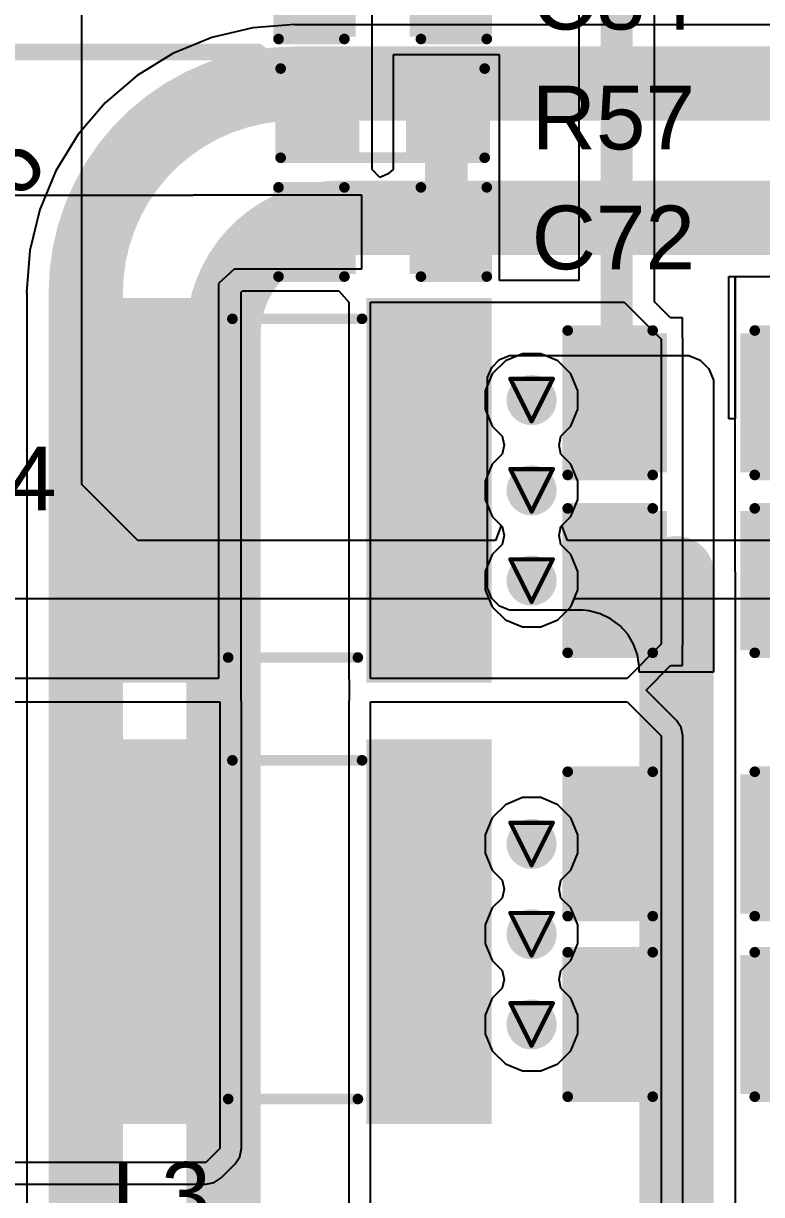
# Model space of a CAD drawing. Header units: inches. Extents: x 0 to 12.2, y 0 to 7.
# Drawn here: x 1.451 to 1.798, y 3.345 to 3.896 of the extents above; entities that cross this region are included whole.
import ezdxf

# ---------------------------------------------------------------- set-up
doc = ezdxf.new("R2010")
doc.units = ezdxf.units.IN
doc.header["$MEASUREMENT"] = 0
for name, color, linetype in [('Bottom Layer', 5, 'Continuous'), ('Drill Drawing', 1, 'Continuous'), ('Layer 1', 16, 'Continuous'), ('Layer 2', 76, 'Continuous'), ('Top Layer', 1, 'Continuous'), ('Top Overlay', 2, 'Continuous'), ('Top Paste', 8, 'Continuous'), ('Top Solder', 216, 'Continuous'), ('Via Holes', 16, 'Continuous')]:
    doc.layers.add(name, color=color, linetype=linetype)
doc.styles.add('Arial', font='', dxfattribs={"height": 0.2})
doc.styles.get('Arial').set_extended_font_data('Arial')

# ---------------------------------------------------------------- blocks, each defined once
blk = doc.blocks.new('R___0603_107')
at = {"layer": 'Top Layer'}
for points in [[(-0.015, 0.0175), (-0.015, -0.0175), (-0.045, -0.0175), (-0.045, 0.0175)], [(0.045, 0.0175), (0.045, -0.0175), (0.015, -0.0175), (0.015, 0.0175)]]:
    blk.add_hatch(color=1, dxfattribs=at).paths.add_polyline_path(points)
at = {"layer": 'Top Paste'}
for points in [[(-0.015, 0.0175), (-0.015, -0.0175), (-0.045, -0.0175), (-0.045, 0.0175)], [(0.045, 0.0175), (0.045, -0.0175), (0.015, -0.0175), (0.015, 0.0175)]]:
    blk.add_hatch(color=8, dxfattribs=at).paths.add_polyline_path(points)
at = {"layer": 'Top Solder'}
for points in [[(-0.011, 0.0215), (-0.011, -0.0215), (-0.049, -0.0215), (-0.049, 0.0215)], [(0.049, 0.0215), (0.049, -0.0215), (0.011, -0.0215), (0.011, 0.0215)]]:
    blk.add_hatch(color=216, dxfattribs=at).paths.add_polyline_path(points)
at = {"layer": 'Top Overlay'}
for points in [[(-0.048, 0.021, 0.005, 0.005, 0), (0.048, 0.021, 0.005, 0.005, 0)], [(-0.048, -0.021, 0.005, 0.005, 0), (-0.048, 0.021, 0.005, 0.005, 0)], [(0.048, -0.021, 0.005, 0.005, 0), (0.048, 0.021, 0.005, 0.005, 0)], [(-0.048, -0.021, 0.005, 0.005, 0), (0.048, -0.021, 0.005, 0.005, 0)]]:
    blk.add_lwpolyline(points, format="xyseb", dxfattribs=at)
for points in [[(-0.04925, 0.021, 0.0025, 0.0025, 1), (-0.04675, 0.021, 0.0025, 0.0025, 1)], [(-0.04925, 0.021, 0.0025, 0.0025, 1), (-0.04675, 0.021, 0.0025, 0.0025, 1)], [(0.04675, 0.021, 0.0025, 0.0025, 1), (0.04925, 0.021, 0.0025, 0.0025, 1)], [(0.04675, 0.021, 0.0025, 0.0025, 1), (0.04925, 0.021, 0.0025, 0.0025, 1)], [(-0.04925, -0.021, 0.0025, 0.0025, 1), (-0.04675, -0.021, 0.0025, 0.0025, 1)], [(-0.04925, -0.021, 0.0025, 0.0025, 1), (-0.04675, -0.021, 0.0025, 0.0025, 1)], [(0.04675, -0.021, 0.0025, 0.0025, 1), (0.04925, -0.021, 0.0025, 0.0025, 1)], [(0.04675, -0.021, 0.0025, 0.0025, 1), (0.04925, -0.021, 0.0025, 0.0025, 1)]]:
    blk.add_lwpolyline(points, format="xyseb", close=True, dxfattribs=at)
blk = doc.blocks.new('SMNR4030_4R7MT_185')
at = {"layer": 'Top Layer'}
for points in [[(-0.09055, 0.08859), (-0.03543, 0.08859), (-0.03543, -0.08858), (-0.09055, -0.08858)], [(0.03543, 0.08858), (0.09055, 0.08858), (0.09055, -0.08859), (0.03543, -0.08859)]]:
    blk.add_hatch(color=1, dxfattribs=at).paths.add_polyline_path(points)
at = {"layer": 'Top Paste'}
for points in [[(-0.09055, 0.08859), (-0.03543, 0.08859), (-0.03543, -0.08858), (-0.09055, -0.08858)], [(0.03543, 0.08858), (0.09055, 0.08858), (0.09055, -0.08859), (0.03543, -0.08859)]]:
    blk.add_hatch(color=8, dxfattribs=at).paths.add_polyline_path(points)
at = {"layer": 'Top Solder'}
for points in [[(-0.09255, 0.09059), (-0.03343, 0.09059), (-0.03343, -0.09058), (-0.09255, -0.09058)], [(0.03343, 0.09058), (0.09255, 0.09058), (0.09255, -0.09059), (0.03343, -0.09059)]]:
    blk.add_hatch(color=216, dxfattribs=at).paths.add_polyline_path(points)
at = {"layer": 'Top Overlay'}
for points in [[(-0.02953, 0.08071, 0.005, 0.005, 0), (0.0315, 0.08071, 0.005, 0.005, 0)], [(-0.0315, -0.07874, 0.005, 0.005, 0), (0.02953, -0.07874, 0.005, 0.005, 0)]]:
    blk.add_lwpolyline(points, format="xyseb", dxfattribs=at)
for points in [[(-0.03078, 0.08071, 0.0025, 0.0025, 1), (-0.02828, 0.08071, 0.0025, 0.0025, 1)], [(0.03025, 0.08071, 0.0025, 0.0025, 1), (0.03275, 0.08071, 0.0025, 0.0025, 1)], [(-0.03275, -0.07874, 0.0025, 0.0025, 1), (-0.03025, -0.07874, 0.0025, 0.0025, 1)], [(0.02828, -0.07874, 0.0025, 0.0025, 1), (0.03078, -0.07874, 0.0025, 0.0025, 1)]]:
    blk.add_lwpolyline(points, format="xyseb", close=True, dxfattribs=at)
blk = doc.blocks.new('SMNR4030_4R7MT_186')
at = {"layer": 'Top Layer'}
for points in [[(-0.09055, 0.08859), (-0.03543, 0.08859), (-0.03543, -0.08858), (-0.09055, -0.08858)], [(0.03543, 0.08858), (0.09055, 0.08858), (0.09055, -0.08859), (0.03543, -0.08859)]]:
    blk.add_hatch(color=1, dxfattribs=at).paths.add_polyline_path(points)
at = {"layer": 'Top Paste'}
for points in [[(-0.09055, 0.08859), (-0.03543, 0.08859), (-0.03543, -0.08858), (-0.09055, -0.08858)], [(0.03543, 0.08858), (0.09055, 0.08858), (0.09055, -0.08859), (0.03543, -0.08859)]]:
    blk.add_hatch(color=8, dxfattribs=at).paths.add_polyline_path(points)
at = {"layer": 'Top Solder'}
for points in [[(-0.09255, 0.09059), (-0.03343, 0.09059), (-0.03343, -0.09058), (-0.09255, -0.09058)], [(0.03343, 0.09058), (0.09255, 0.09058), (0.09255, -0.09059), (0.03343, -0.09059)]]:
    blk.add_hatch(color=216, dxfattribs=at).paths.add_polyline_path(points)
at = {"layer": 'Top Overlay'}
for points in [[(-0.02953, 0.08071, 0.005, 0.005, 0), (0.0315, 0.08071, 0.005, 0.005, 0)], [(-0.0315, -0.07874, 0.005, 0.005, 0), (0.02953, -0.07874, 0.005, 0.005, 0)]]:
    blk.add_lwpolyline(points, format="xyseb", dxfattribs=at)
for points in [[(-0.03078, 0.08071, 0.0025, 0.0025, 1), (-0.02828, 0.08071, 0.0025, 0.0025, 1)], [(0.03025, 0.08071, 0.0025, 0.0025, 1), (0.03275, 0.08071, 0.0025, 0.0025, 1)], [(-0.03275, -0.07874, 0.0025, 0.0025, 1), (-0.03025, -0.07874, 0.0025, 0.0025, 1)], [(0.02828, -0.07874, 0.0025, 0.0025, 1), (0.03078, -0.07874, 0.0025, 0.0025, 1)]]:
    blk.add_lwpolyline(points, format="xyseb", close=True, dxfattribs=at)
blk = doc.blocks.new('C___0603_272')
at = {"layer": 'Top Layer'}
for points in [[(-0.015, 0.0175), (-0.015, -0.0175), (-0.045, -0.0175), (-0.045, 0.0175)], [(0.045, 0.0175), (0.045, -0.0175), (0.015, -0.0175), (0.015, 0.0175)]]:
    blk.add_hatch(color=1, dxfattribs=at).paths.add_polyline_path(points)
at = {"layer": 'Top Paste'}
for points in [[(-0.015, 0.0175), (-0.015, -0.0175), (-0.045, -0.0175), (-0.045, 0.0175)], [(0.045, 0.0175), (0.045, -0.0175), (0.015, -0.0175), (0.015, 0.0175)]]:
    blk.add_hatch(color=8, dxfattribs=at).paths.add_polyline_path(points)
at = {"layer": 'Top Solder'}
for points in [[(-0.01264, 0.01986), (-0.01264, -0.01986), (-0.04736, -0.01986), (-0.04736, 0.01986)], [(0.04736, 0.01986), (0.04736, -0.01986), (0.01264, -0.01986), (0.01264, 0.01986)]]:
    blk.add_hatch(color=216, dxfattribs=at).paths.add_polyline_path(points)
at = {"layer": 'Top Overlay'}
for points in [[(-0.018, 0.021, 0.005, 0.005, 0), (-0.049, 0.021, 0.005, 0.005, 0)], [(-0.049, 0.021, 0.005, 0.005, 0), (-0.049, -0.021, 0.005, 0.005, 0)], [(0.049, 0.021, 0.005, 0.005, 0), (0.018, 0.021, 0.005, 0.005, 0)], [(0.049, 0.021, 0.005, 0.005, 0), (0.049, -0.021, 0.005, 0.005, 0)], [(-0.018, -0.021, 0.005, 0.005, 0), (-0.049, -0.021, 0.005, 0.005, 0)], [(0.049, -0.021, 0.005, 0.005, 0), (0.018, -0.021, 0.005, 0.005, 0)]]:
    blk.add_lwpolyline(points, format="xyseb", dxfattribs=at)
for points in [[(-0.05025, 0.021, 0.0025, 0.0025, 1), (-0.04775, 0.021, 0.0025, 0.0025, 1)], [(-0.05025, 0.021, 0.0025, 0.0025, 1), (-0.04775, 0.021, 0.0025, 0.0025, 1)], [(-0.01925, 0.021, 0.0025, 0.0025, 1), (-0.01675, 0.021, 0.0025, 0.0025, 1)], [(0.01675, 0.021, 0.0025, 0.0025, 1), (0.01925, 0.021, 0.0025, 0.0025, 1)], [(0.04775, 0.021, 0.0025, 0.0025, 1), (0.05025, 0.021, 0.0025, 0.0025, 1)], [(0.04775, 0.021, 0.0025, 0.0025, 1), (0.05025, 0.021, 0.0025, 0.0025, 1)], [(-0.05025, -0.021, 0.0025, 0.0025, 1), (-0.04775, -0.021, 0.0025, 0.0025, 1)], [(-0.05025, -0.021, 0.0025, 0.0025, 1), (-0.04775, -0.021, 0.0025, 0.0025, 1)], [(-0.01925, -0.021, 0.0025, 0.0025, 1), (-0.01675, -0.021, 0.0025, 0.0025, 1)], [(0.01675, -0.021, 0.0025, 0.0025, 1), (0.01925, -0.021, 0.0025, 0.0025, 1)], [(0.04775, -0.021, 0.0025, 0.0025, 1), (0.05025, -0.021, 0.0025, 0.0025, 1)], [(0.04775, -0.021, 0.0025, 0.0025, 1), (0.05025, -0.021, 0.0025, 0.0025, 1)]]:
    blk.add_lwpolyline(points, format="xyseb", close=True, dxfattribs=at)
blk = doc.blocks.new('C___0805_279')
at = {"layer": 'Top Layer'}
for points in [[(-0.06, 0.03), (-0.02, 0.03), (-0.02, -0.03), (-0.06, -0.03)], [(0.02, 0.03), (0.06, 0.03), (0.06, -0.03), (0.02, -0.03)]]:
    blk.add_hatch(color=1, dxfattribs=at).paths.add_polyline_path(points)
at = {"layer": 'Top Paste'}
for points in [[(-0.06, 0.03), (-0.02, 0.03), (-0.02, -0.03), (-0.06, -0.03)], [(0.02, 0.03), (0.06, 0.03), (0.06, -0.03), (0.02, -0.03)]]:
    blk.add_hatch(color=8, dxfattribs=at).paths.add_polyline_path(points)
at = {"layer": 'Top Solder'}
for points in [[(-0.06276, 0.03276), (-0.01724, 0.03276), (-0.01724, -0.03276), (-0.06276, -0.03276)], [(0.01724, 0.03276), (0.06276, 0.03276), (0.06276, -0.03276), (0.01724, -0.03276)]]:
    blk.add_hatch(color=216, dxfattribs=at).paths.add_polyline_path(points)
at = {"layer": 'Top Overlay'}
for points in [[(-0.024, 0.034, 0.005, 0.005, 0), (-0.064, 0.034, 0.005, 0.005, 0)], [(-0.064, 0.034, 0.005, 0.005, 0), (-0.064, -0.034, 0.005, 0.005, 0)], [(0.064, 0.034, 0.005, 0.005, 0), (0.024, 0.034, 0.005, 0.005, 0)], [(0.064, 0.034, 0.005, 0.005, 0), (0.064, -0.034, 0.005, 0.005, 0)], [(-0.024, -0.034, 0.005, 0.005, 0), (-0.064, -0.034, 0.005, 0.005, 0)], [(0.064, -0.034, 0.005, 0.005, 0), (0.024, -0.034, 0.005, 0.005, 0)]]:
    blk.add_lwpolyline(points, format="xyseb", dxfattribs=at)
for points in [[(-0.06525, 0.034, 0.0025, 0.0025, 1), (-0.06275, 0.034, 0.0025, 0.0025, 1)], [(-0.06525, 0.034, 0.0025, 0.0025, 1), (-0.06275, 0.034, 0.0025, 0.0025, 1)], [(-0.02525, 0.034, 0.0025, 0.0025, 1), (-0.02275, 0.034, 0.0025, 0.0025, 1)], [(0.02275, 0.034, 0.0025, 0.0025, 1), (0.02525, 0.034, 0.0025, 0.0025, 1)], [(0.06275, 0.034, 0.0025, 0.0025, 1), (0.06525, 0.034, 0.0025, 0.0025, 1)], [(0.06275, 0.034, 0.0025, 0.0025, 1), (0.06525, 0.034, 0.0025, 0.0025, 1)], [(-0.06525, -0.034, 0.0025, 0.0025, 1), (-0.06275, -0.034, 0.0025, 0.0025, 1)], [(-0.06525, -0.034, 0.0025, 0.0025, 1), (-0.06275, -0.034, 0.0025, 0.0025, 1)], [(-0.02525, -0.034, 0.0025, 0.0025, 1), (-0.02275, -0.034, 0.0025, 0.0025, 1)], [(0.02275, -0.034, 0.0025, 0.0025, 1), (0.02525, -0.034, 0.0025, 0.0025, 1)], [(0.06275, -0.034, 0.0025, 0.0025, 1), (0.06525, -0.034, 0.0025, 0.0025, 1)], [(0.06275, -0.034, 0.0025, 0.0025, 1), (0.06525, -0.034, 0.0025, 0.0025, 1)]]:
    blk.add_lwpolyline(points, format="xyseb", close=True, dxfattribs=at)
blk = doc.blocks.new('C___0805_280')
at = {"layer": 'Top Layer'}
for points in [[(-0.06, 0.03), (-0.02, 0.03), (-0.02, -0.03), (-0.06, -0.03)], [(0.02, 0.03), (0.06, 0.03), (0.06, -0.03), (0.02, -0.03)]]:
    blk.add_hatch(color=1, dxfattribs=at).paths.add_polyline_path(points)
at = {"layer": 'Top Paste'}
for points in [[(-0.06, 0.03), (-0.02, 0.03), (-0.02, -0.03), (-0.06, -0.03)], [(0.02, 0.03), (0.06, 0.03), (0.06, -0.03), (0.02, -0.03)]]:
    blk.add_hatch(color=8, dxfattribs=at).paths.add_polyline_path(points)
at = {"layer": 'Top Solder'}
for points in [[(-0.06276, 0.03276), (-0.01724, 0.03276), (-0.01724, -0.03276), (-0.06276, -0.03276)], [(0.01724, 0.03276), (0.06276, 0.03276), (0.06276, -0.03276), (0.01724, -0.03276)]]:
    blk.add_hatch(color=216, dxfattribs=at).paths.add_polyline_path(points)
at = {"layer": 'Top Overlay'}
for points in [[(-0.024, 0.034, 0.005, 0.005, 0), (-0.064, 0.034, 0.005, 0.005, 0)], [(-0.064, 0.034, 0.005, 0.005, 0), (-0.064, -0.034, 0.005, 0.005, 0)], [(0.064, 0.034, 0.005, 0.005, 0), (0.024, 0.034, 0.005, 0.005, 0)], [(0.064, 0.034, 0.005, 0.005, 0), (0.064, -0.034, 0.005, 0.005, 0)], [(-0.024, -0.034, 0.005, 0.005, 0), (-0.064, -0.034, 0.005, 0.005, 0)], [(0.064, -0.034, 0.005, 0.005, 0), (0.024, -0.034, 0.005, 0.005, 0)]]:
    blk.add_lwpolyline(points, format="xyseb", dxfattribs=at)
for points in [[(-0.06525, 0.034, 0.0025, 0.0025, 1), (-0.06275, 0.034, 0.0025, 0.0025, 1)], [(-0.06525, 0.034, 0.0025, 0.0025, 1), (-0.06275, 0.034, 0.0025, 0.0025, 1)], [(-0.02525, 0.034, 0.0025, 0.0025, 1), (-0.02275, 0.034, 0.0025, 0.0025, 1)], [(0.02275, 0.034, 0.0025, 0.0025, 1), (0.02525, 0.034, 0.0025, 0.0025, 1)], [(0.06275, 0.034, 0.0025, 0.0025, 1), (0.06525, 0.034, 0.0025, 0.0025, 1)], [(0.06275, 0.034, 0.0025, 0.0025, 1), (0.06525, 0.034, 0.0025, 0.0025, 1)], [(-0.06525, -0.034, 0.0025, 0.0025, 1), (-0.06275, -0.034, 0.0025, 0.0025, 1)], [(-0.06525, -0.034, 0.0025, 0.0025, 1), (-0.06275, -0.034, 0.0025, 0.0025, 1)], [(-0.02525, -0.034, 0.0025, 0.0025, 1), (-0.02275, -0.034, 0.0025, 0.0025, 1)], [(0.02275, -0.034, 0.0025, 0.0025, 1), (0.02525, -0.034, 0.0025, 0.0025, 1)], [(0.06275, -0.034, 0.0025, 0.0025, 1), (0.06525, -0.034, 0.0025, 0.0025, 1)], [(0.06275, -0.034, 0.0025, 0.0025, 1), (0.06525, -0.034, 0.0025, 0.0025, 1)]]:
    blk.add_lwpolyline(points, format="xyseb", close=True, dxfattribs=at)
blk = doc.blocks.new('C___0603_284')
at = {"layer": 'Top Layer'}
for points in [[(-0.015, 0.0175), (-0.015, -0.0175), (-0.045, -0.0175), (-0.045, 0.0175)], [(0.045, 0.0175), (0.045, -0.0175), (0.015, -0.0175), (0.015, 0.0175)]]:
    blk.add_hatch(color=1, dxfattribs=at).paths.add_polyline_path(points)
at = {"layer": 'Top Paste'}
for points in [[(-0.015, 0.0175), (-0.015, -0.0175), (-0.045, -0.0175), (-0.045, 0.0175)], [(0.045, 0.0175), (0.045, -0.0175), (0.015, -0.0175), (0.015, 0.0175)]]:
    blk.add_hatch(color=8, dxfattribs=at).paths.add_polyline_path(points)
at = {"layer": 'Top Solder'}
for points in [[(-0.01264, 0.01986), (-0.01264, -0.01986), (-0.04736, -0.01986), (-0.04736, 0.01986)], [(0.04736, 0.01986), (0.04736, -0.01986), (0.01264, -0.01986), (0.01264, 0.01986)]]:
    blk.add_hatch(color=216, dxfattribs=at).paths.add_polyline_path(points)
at = {"layer": 'Top Overlay'}
for points in [[(-0.018, 0.021, 0.005, 0.005, 0), (-0.049, 0.021, 0.005, 0.005, 0)], [(-0.049, 0.021, 0.005, 0.005, 0), (-0.049, -0.021, 0.005, 0.005, 0)], [(0.049, 0.021, 0.005, 0.005, 0), (0.018, 0.021, 0.005, 0.005, 0)], [(0.049, 0.021, 0.005, 0.005, 0), (0.049, -0.021, 0.005, 0.005, 0)], [(-0.018, -0.021, 0.005, 0.005, 0), (-0.049, -0.021, 0.005, 0.005, 0)], [(0.049, -0.021, 0.005, 0.005, 0), (0.018, -0.021, 0.005, 0.005, 0)]]:
    blk.add_lwpolyline(points, format="xyseb", dxfattribs=at)
for points in [[(-0.05025, 0.021, 0.0025, 0.0025, 1), (-0.04775, 0.021, 0.0025, 0.0025, 1)], [(-0.05025, 0.021, 0.0025, 0.0025, 1), (-0.04775, 0.021, 0.0025, 0.0025, 1)], [(-0.01925, 0.021, 0.0025, 0.0025, 1), (-0.01675, 0.021, 0.0025, 0.0025, 1)], [(0.01675, 0.021, 0.0025, 0.0025, 1), (0.01925, 0.021, 0.0025, 0.0025, 1)], [(0.04775, 0.021, 0.0025, 0.0025, 1), (0.05025, 0.021, 0.0025, 0.0025, 1)], [(0.04775, 0.021, 0.0025, 0.0025, 1), (0.05025, 0.021, 0.0025, 0.0025, 1)], [(-0.05025, -0.021, 0.0025, 0.0025, 1), (-0.04775, -0.021, 0.0025, 0.0025, 1)], [(-0.05025, -0.021, 0.0025, 0.0025, 1), (-0.04775, -0.021, 0.0025, 0.0025, 1)], [(-0.01925, -0.021, 0.0025, 0.0025, 1), (-0.01675, -0.021, 0.0025, 0.0025, 1)], [(0.01675, -0.021, 0.0025, 0.0025, 1), (0.01925, -0.021, 0.0025, 0.0025, 1)], [(0.04775, -0.021, 0.0025, 0.0025, 1), (0.05025, -0.021, 0.0025, 0.0025, 1)], [(0.04775, -0.021, 0.0025, 0.0025, 1), (0.05025, -0.021, 0.0025, 0.0025, 1)]]:
    blk.add_lwpolyline(points, format="xyseb", close=True, dxfattribs=at)
blk = doc.blocks.new('C___0805_288')
at = {"layer": 'Top Layer'}
for points in [[(-0.06, 0.03), (-0.02, 0.03), (-0.02, -0.03), (-0.06, -0.03)], [(0.02, 0.03), (0.06, 0.03), (0.06, -0.03), (0.02, -0.03)]]:
    blk.add_hatch(color=1, dxfattribs=at).paths.add_polyline_path(points)
at = {"layer": 'Top Paste'}
for points in [[(-0.06, 0.03), (-0.02, 0.03), (-0.02, -0.03), (-0.06, -0.03)], [(0.02, 0.03), (0.06, 0.03), (0.06, -0.03), (0.02, -0.03)]]:
    blk.add_hatch(color=8, dxfattribs=at).paths.add_polyline_path(points)
at = {"layer": 'Top Solder'}
for points in [[(-0.06276, 0.03276), (-0.01724, 0.03276), (-0.01724, -0.03276), (-0.06276, -0.03276)], [(0.01724, 0.03276), (0.06276, 0.03276), (0.06276, -0.03276), (0.01724, -0.03276)]]:
    blk.add_hatch(color=216, dxfattribs=at).paths.add_polyline_path(points)
at = {"layer": 'Top Overlay'}
for points in [[(-0.064, 0.034, 0.005, 0.005, 0), (-0.064, -0.034, 0.005, 0.005, 0)], [(-0.024, 0.034, 0.005, 0.005, 0), (-0.064, 0.034, 0.005, 0.005, 0)], [(0.064, 0.034, 0.005, 0.005, 0), (0.024, 0.034, 0.005, 0.005, 0)], [(0.064, 0.034, 0.005, 0.005, 0), (0.064, -0.034, 0.005, 0.005, 0)], [(-0.024, -0.034, 0.005, 0.005, 0), (-0.064, -0.034, 0.005, 0.005, 0)], [(0.064, -0.034, 0.005, 0.005, 0), (0.024, -0.034, 0.005, 0.005, 0)]]:
    blk.add_lwpolyline(points, format="xyseb", dxfattribs=at)
for points in [[(-0.06525, 0.034, 0.0025, 0.0025, 1), (-0.06275, 0.034, 0.0025, 0.0025, 1)], [(-0.06525, 0.034, 0.0025, 0.0025, 1), (-0.06275, 0.034, 0.0025, 0.0025, 1)], [(-0.02525, 0.034, 0.0025, 0.0025, 1), (-0.02275, 0.034, 0.0025, 0.0025, 1)], [(0.02275, 0.034, 0.0025, 0.0025, 1), (0.02525, 0.034, 0.0025, 0.0025, 1)], [(0.06275, 0.034, 0.0025, 0.0025, 1), (0.06525, 0.034, 0.0025, 0.0025, 1)], [(0.06275, 0.034, 0.0025, 0.0025, 1), (0.06525, 0.034, 0.0025, 0.0025, 1)], [(-0.06525, -0.034, 0.0025, 0.0025, 1), (-0.06275, -0.034, 0.0025, 0.0025, 1)], [(-0.06525, -0.034, 0.0025, 0.0025, 1), (-0.06275, -0.034, 0.0025, 0.0025, 1)], [(-0.02525, -0.034, 0.0025, 0.0025, 1), (-0.02275, -0.034, 0.0025, 0.0025, 1)], [(0.02275, -0.034, 0.0025, 0.0025, 1), (0.02525, -0.034, 0.0025, 0.0025, 1)], [(0.06275, -0.034, 0.0025, 0.0025, 1), (0.06525, -0.034, 0.0025, 0.0025, 1)], [(0.06275, -0.034, 0.0025, 0.0025, 1), (0.06525, -0.034, 0.0025, 0.0025, 1)]]:
    blk.add_lwpolyline(points, format="xyseb", close=True, dxfattribs=at)
blk = doc.blocks.new('C___0805_289')
at = {"layer": 'Top Layer'}
for points in [[(-0.06, 0.03), (-0.02, 0.03), (-0.02, -0.03), (-0.06, -0.03)], [(0.02, 0.03), (0.06, 0.03), (0.06, -0.03), (0.02, -0.03)]]:
    blk.add_hatch(color=1, dxfattribs=at).paths.add_polyline_path(points)
at = {"layer": 'Top Paste'}
for points in [[(-0.06, 0.03), (-0.02, 0.03), (-0.02, -0.03), (-0.06, -0.03)], [(0.02, 0.03), (0.06, 0.03), (0.06, -0.03), (0.02, -0.03)]]:
    blk.add_hatch(color=8, dxfattribs=at).paths.add_polyline_path(points)
at = {"layer": 'Top Solder'}
for points in [[(-0.06276, 0.03276), (-0.01724, 0.03276), (-0.01724, -0.03276), (-0.06276, -0.03276)], [(0.01724, 0.03276), (0.06276, 0.03276), (0.06276, -0.03276), (0.01724, -0.03276)]]:
    blk.add_hatch(color=216, dxfattribs=at).paths.add_polyline_path(points)
at = {"layer": 'Top Overlay'}
for points in [[(-0.024, 0.034, 0.005, 0.005, 0), (-0.064, 0.034, 0.005, 0.005, 0)], [(-0.064, 0.034, 0.005, 0.005, 0), (-0.064, -0.034, 0.005, 0.005, 0)], [(0.064, 0.034, 0.005, 0.005, 0), (0.024, 0.034, 0.005, 0.005, 0)], [(0.064, 0.034, 0.005, 0.005, 0), (0.064, -0.034, 0.005, 0.005, 0)], [(-0.024, -0.034, 0.005, 0.005, 0), (-0.064, -0.034, 0.005, 0.005, 0)], [(0.064, -0.034, 0.005, 0.005, 0), (0.024, -0.034, 0.005, 0.005, 0)]]:
    blk.add_lwpolyline(points, format="xyseb", dxfattribs=at)
for points in [[(-0.06525, 0.034, 0.0025, 0.0025, 1), (-0.06275, 0.034, 0.0025, 0.0025, 1)], [(-0.06525, 0.034, 0.0025, 0.0025, 1), (-0.06275, 0.034, 0.0025, 0.0025, 1)], [(-0.02525, 0.034, 0.0025, 0.0025, 1), (-0.02275, 0.034, 0.0025, 0.0025, 1)], [(0.02275, 0.034, 0.0025, 0.0025, 1), (0.02525, 0.034, 0.0025, 0.0025, 1)], [(0.06275, 0.034, 0.0025, 0.0025, 1), (0.06525, 0.034, 0.0025, 0.0025, 1)], [(0.06275, 0.034, 0.0025, 0.0025, 1), (0.06525, 0.034, 0.0025, 0.0025, 1)], [(-0.06525, -0.034, 0.0025, 0.0025, 1), (-0.06275, -0.034, 0.0025, 0.0025, 1)], [(-0.06525, -0.034, 0.0025, 0.0025, 1), (-0.06275, -0.034, 0.0025, 0.0025, 1)], [(-0.02525, -0.034, 0.0025, 0.0025, 1), (-0.02275, -0.034, 0.0025, 0.0025, 1)], [(0.02275, -0.034, 0.0025, 0.0025, 1), (0.02525, -0.034, 0.0025, 0.0025, 1)], [(0.06275, -0.034, 0.0025, 0.0025, 1), (0.06525, -0.034, 0.0025, 0.0025, 1)], [(0.06275, -0.034, 0.0025, 0.0025, 1), (0.06525, -0.034, 0.0025, 0.0025, 1)]]:
    blk.add_lwpolyline(points, format="xyseb", close=True, dxfattribs=at)

msp = doc.modelspace()

# ---------------------------------------------------------------- hatches: boundary and pattern name
at = {"layer": 'Bottom Layer'}
h = msp.add_hatch(color=5, dxfattribs=at)
edge = h.paths.add_edge_path()
edge.add_arc((1.69, 3.719), 0.01181, 0, 360)
h = msp.add_hatch(color=5, dxfattribs=at)
edge = h.paths.add_edge_path()
edge.add_arc((1.69, 3.6765), 0.01181, 0, 360)
h = msp.add_hatch(color=5, dxfattribs=at)
edge = h.paths.add_edge_path()
edge.add_arc((1.69, 3.634), 0.01181, 0, 360)
h = msp.add_hatch(color=5, dxfattribs=at)
edge = h.paths.add_edge_path()
edge.add_arc((1.69, 3.51), 0.01181, 0, 360)
h = msp.add_hatch(color=5, dxfattribs=at)
edge = h.paths.add_edge_path()
edge.add_arc((1.69, 3.4675), 0.01181, 0, 360)
h = msp.add_hatch(color=5, dxfattribs=at)
edge = h.paths.add_edge_path()
edge.add_arc((1.69, 3.425), 0.01181, 0, 360)
at = {"layer": 'Layer 1'}
h = msp.add_hatch(color=16, dxfattribs=at)
edge = h.paths.add_edge_path()
edge.add_arc((1.69, 3.719), 0.01181, 0, 360)
h = msp.add_hatch(color=16, dxfattribs=at)
edge = h.paths.add_edge_path()
edge.add_arc((1.69, 3.6765), 0.01181, 0, 360)
h = msp.add_hatch(color=16, dxfattribs=at)
edge = h.paths.add_edge_path()
edge.add_arc((1.69, 3.634), 0.01181, 0, 360)
h = msp.add_hatch(color=16, dxfattribs=at)
edge = h.paths.add_edge_path()
edge.add_arc((1.69, 3.51), 0.01181, 0, 360)
h = msp.add_hatch(color=16, dxfattribs=at)
edge = h.paths.add_edge_path()
edge.add_arc((1.69, 3.4675), 0.01181, 0, 360)
h = msp.add_hatch(color=16, dxfattribs=at)
edge = h.paths.add_edge_path()
edge.add_arc((1.69, 3.425), 0.01181, 0, 360)
at = {"layer": 'Layer 2'}
h = msp.add_hatch(color=76, dxfattribs=at)
edge = h.paths.add_edge_path()
edge.add_arc((1.69, 3.719), 0.01181, 0, 360)
h = msp.add_hatch(color=76, dxfattribs=at)
edge = h.paths.add_edge_path()
edge.add_arc((1.69, 3.6765), 0.01181, 0, 360)
h = msp.add_hatch(color=76, dxfattribs=at)
edge = h.paths.add_edge_path()
edge.add_arc((1.69, 3.634), 0.01181, 0, 360)
h = msp.add_hatch(color=76, dxfattribs=at)
edge = h.paths.add_edge_path()
edge.add_arc((1.69, 3.51), 0.01181, 0, 360)
h = msp.add_hatch(color=76, dxfattribs=at)
edge = h.paths.add_edge_path()
edge.add_arc((1.69, 3.4675), 0.01181, 0, 360)
h = msp.add_hatch(color=76, dxfattribs=at)
edge = h.paths.add_edge_path()
edge.add_arc((1.69, 3.425), 0.01181, 0, 360)
at = {"layer": 'Top Layer'}
h = msp.add_hatch(color=1, dxfattribs=at)
edge = h.paths.add_edge_path()
edge.add_arc((1.69, 3.719), 0.01181, 0, 360)
h = msp.add_hatch(color=1, dxfattribs=at)
edge = h.paths.add_edge_path()
edge.add_arc((1.69, 3.6765), 0.01181, 0, 360)
h = msp.add_hatch(color=1, dxfattribs=at)
edge = h.paths.add_edge_path()
edge.add_arc((1.69, 3.634), 0.01181, 0, 360)
h = msp.add_hatch(color=1, dxfattribs=at)
edge = h.paths.add_edge_path()
edge.add_arc((1.69, 3.51), 0.01181, 0, 360)
h = msp.add_hatch(color=1, dxfattribs=at)
edge = h.paths.add_edge_path()
edge.add_arc((1.69, 3.4675), 0.01181, 0, 360)
h = msp.add_hatch(color=1, dxfattribs=at)
edge = h.paths.add_edge_path()
edge.add_arc((1.69, 3.425), 0.01181, 0, 360)
at = {"layer": 'Via Holes'}
h = msp.add_hatch(color=7, dxfattribs=at)
edge = h.paths.add_edge_path()
edge.add_arc((1.69, 3.719), 0.00591, 0, 360)
h = msp.add_hatch(color=7, dxfattribs=at)
edge = h.paths.add_edge_path()
edge.add_arc((1.69, 3.6765), 0.00591, 0, 360)
h = msp.add_hatch(color=7, dxfattribs=at)
edge = h.paths.add_edge_path()
edge.add_arc((1.69, 3.634), 0.00591, 0, 360)
h = msp.add_hatch(color=7, dxfattribs=at)
edge = h.paths.add_edge_path()
edge.add_arc((1.69, 3.51), 0.00591, 0, 360)
h = msp.add_hatch(color=7, dxfattribs=at)
edge = h.paths.add_edge_path()
edge.add_arc((1.69, 3.4675), 0.00591, 0, 360)
h = msp.add_hatch(color=7, dxfattribs=at)
edge = h.paths.add_edge_path()
edge.add_arc((1.69, 3.425), 0.00591, 0, 360)

# ---------------------------------------------------------------- linework, layer by layer
at = {"layer": 'Bottom Layer'}
for p, q in [((1.5588, 3.89434), (1.53954, 3.88971)), ((1.57854, 3.89589), (1.5588, 3.89434)), ((1.57854, 3.89574), (1.57854, 3.89589)), ((2.189, 3.89574), (1.57854, 3.89574)), ((1.53954, 3.88971), (1.52125, 3.88214)), ((1.52125, 3.88214), (1.50437, 3.87179)), ((1.50437, 3.87179), (1.48931, 3.85893)), ((1.48931, 3.85893), (1.47645, 3.84387)), ((1.47645, 3.84387), (1.46611, 3.82699)), ((1.46611, 3.82699), (1.45853, 3.8087)), ((1.45853, 3.8087), (1.45391, 3.78944)), ((1.45391, 3.78944), (1.45235, 3.76971)), ((1.78288, 3.71019), (1.78288, 3.77712)), ((1.78288, 3.77712), (1.78582, 3.77712)), ((1.78582, 3.77712), (1.78582, 3.71019)), ((1.78582, 3.71019), (1.78582, 3.77712)), ((1.78582, 3.77712), (2.19458, 3.77712)), ((1.45235, 3.76971), (1.4525, 3.76971)), ((1.4525, 3.76971), (1.4525, 3.15156)), ((1.6749, 3.73803), (1.67966, 3.74)), ((1.67966, 3.74), (1.68224, 3.74)), ((1.68224, 3.74), (1.68224, 3.74)), ((1.68224, 3.74), (1.76117, 3.74)), ((1.76117, 3.74), (1.76404, 3.74)), ((1.76404, 3.74), (1.76936, 3.7378)), ((1.66929, 3.72963), (1.67126, 3.73439)), ((1.67126, 3.73439), (1.6749, 3.73803)), ((1.76936, 3.7378), (1.77343, 3.73373)), ((1.77343, 3.73373), (1.77563, 3.72841)), ((1.66929, 3.72705), (1.66929, 3.72963)), ((1.77563, 3.72841), (1.77563, 3.72554)), ((1.66929, 3.63295), (1.66929, 3.72705)), ((1.77563, 3.72554), (1.77563, 3.72554)), ((1.77563, 3.72554), (1.77563, 3.59086)), ((1.78582, 3.71019), (1.78288, 3.71019)), ((1.78582, 3.63869), (1.78582, 3.71019)), ((1.78598, 3.63749), (1.78582, 3.63869)), ((1.78598, 3.07949), (1.78598, 3.63749)), ((1.66929, 3.63295), (1.66929, 3.63295)), ((1.66929, 3.63037), (1.66929, 3.63295)), ((1.67126, 3.62561), (1.66929, 3.63037)), ((1.6749, 3.62197), (1.67126, 3.62561)), ((1.67966, 3.62), (1.6749, 3.62197)), ((1.68224, 3.62), (1.67966, 3.62)), ((1.71428, 3.62), (1.68224, 3.62)), ((1.717, 3.61973), (1.71428, 3.62)), ((1.71428, 3.62), (1.71428, 3.62)), ((1.72228, 3.6184), (1.717, 3.61973)), ((1.7272, 3.61607), (1.72228, 3.6184)), ((1.73158, 3.61282), (1.7272, 3.61607)), ((1.73523, 3.60878), (1.73158, 3.61282)), ((1.73803, 3.60411), (1.73523, 3.60878)), ((1.73986, 3.59898), (1.73803, 3.60411)), ((1.74066, 3.59359), (1.73986, 3.59898)), ((1.74066, 3.59086), (1.74066, 3.59359)), ((1.77563, 3.59086), (1.74066, 3.59086))]:
    msp.add_line(p, q, dxfattribs=at)
for points in [[(1.48024, 3.76971, 0.035, 0.035, -0.414214), (1.57854, 3.868, 0.035, 0.035, 0)], [(1.57854, 3.868, 0.035, 0.035, 0), (2.189, 3.868, 0.035, 0.035, 0)], [(1.545, 3.74996, 0.035, 0.035, -0.414214), (1.5999, 3.80486, 0.035, 0.035, 0)], [(1.5999, 3.80486, 0.035, 0.035, 0), (2.19458, 3.80486, 0.035, 0.035, 0)], [(1.48024, 3.15156, 0.035, 0.035, 0), (1.48024, 3.76971, 0.035, 0.035, 0)], [(1.545, 3.16159, 0.035, 0.035, 0), (1.545, 3.74996, 0.035, 0.035, 0)], [(1.75824, 3.07949, 0.035, 0.035, 0), (1.75824, 3.63749, 0.035, 0.035, 0)]]:
    msp.add_lwpolyline(points, format="xyseb", dxfattribs=at)
for points in [[(1.56979, 3.868, 0.0175, 0.0175, 1), (1.58729, 3.868, 0.0175, 0.0175, 1)], [(1.56979, 3.868, 0.0175, 0.0175, 1), (1.58729, 3.868, 0.0175, 0.0175, 1)], [(1.59115, 3.80486, 0.0175, 0.0175, 1), (1.60865, 3.80486, 0.0175, 0.0175, 1)], [(1.59115, 3.80486, 0.0175, 0.0175, 1), (1.60865, 3.80486, 0.0175, 0.0175, 1)], [(1.47149, 3.76971, 0.0175, 0.0175, 1), (1.48899, 3.76971, 0.0175, 0.0175, 1)], [(1.47149, 3.76971, 0.0175, 0.0175, 1), (1.48899, 3.76971, 0.0175, 0.0175, 1)], [(1.53625, 3.74996, 0.0175, 0.0175, 1), (1.55375, 3.74996, 0.0175, 0.0175, 1)], [(1.53625, 3.74996, 0.0175, 0.0175, 1), (1.55375, 3.74996, 0.0175, 0.0175, 1)], [(1.74949, 3.63749, 0.0175, 0.0175, 1), (1.76699, 3.63749, 0.0175, 0.0175, 1)]]:
    msp.add_lwpolyline(points, format="xyseb", close=True, dxfattribs=at)
at = {"layer": 'Drill Drawing'}
for points in [[(1.68, 3.729, 0.002, 0.002, 0), (1.7, 3.729, 0.002, 0.002, 0)], [(1.68, 3.729, 0.002, 0.002, 0), (1.69, 3.709, 0.002, 0.002, 0)], [(1.69, 3.709, 0.002, 0.002, 0), (1.7, 3.729, 0.002, 0.002, 0)], [(1.68, 3.6865, 0.002, 0.002, 0), (1.7, 3.6865, 0.002, 0.002, 0)], [(1.68, 3.6865, 0.002, 0.002, 0), (1.69, 3.6665, 0.002, 0.002, 0)], [(1.69, 3.6665, 0.002, 0.002, 0), (1.7, 3.6865, 0.002, 0.002, 0)], [(1.68, 3.644, 0.002, 0.002, 0), (1.7, 3.644, 0.002, 0.002, 0)], [(1.68, 3.644, 0.002, 0.002, 0), (1.69, 3.624, 0.002, 0.002, 0)], [(1.69, 3.624, 0.002, 0.002, 0), (1.7, 3.644, 0.002, 0.002, 0)], [(1.68, 3.52, 0.002, 0.002, 0), (1.7, 3.52, 0.002, 0.002, 0)], [(1.68, 3.52, 0.002, 0.002, 0), (1.69, 3.5, 0.002, 0.002, 0)], [(1.69, 3.5, 0.002, 0.002, 0), (1.7, 3.52, 0.002, 0.002, 0)], [(1.68, 3.4775, 0.002, 0.002, 0), (1.7, 3.4775, 0.002, 0.002, 0)], [(1.68, 3.4775, 0.002, 0.002, 0), (1.69, 3.4575, 0.002, 0.002, 0)], [(1.69, 3.4575, 0.002, 0.002, 0), (1.7, 3.4775, 0.002, 0.002, 0)], [(1.68, 3.435, 0.002, 0.002, 0), (1.7, 3.435, 0.002, 0.002, 0)], [(1.68, 3.435, 0.002, 0.002, 0), (1.69, 3.415, 0.002, 0.002, 0)], [(1.69, 3.415, 0.002, 0.002, 0), (1.7, 3.435, 0.002, 0.002, 0)]]:
    msp.add_lwpolyline(points, format="xyseb", dxfattribs=at)
for points in [[(1.6795, 3.729, 0.001, 0.001, 1), (1.6805, 3.729, 0.001, 0.001, 1)], [(1.6795, 3.729, 0.001, 0.001, 1), (1.6805, 3.729, 0.001, 0.001, 1)], [(1.6995, 3.729, 0.001, 0.001, 1), (1.7005, 3.729, 0.001, 0.001, 1)], [(1.6995, 3.729, 0.001, 0.001, 1), (1.7005, 3.729, 0.001, 0.001, 1)], [(1.6895, 3.709, 0.001, 0.001, 1), (1.6905, 3.709, 0.001, 0.001, 1)], [(1.6895, 3.709, 0.001, 0.001, 1), (1.6905, 3.709, 0.001, 0.001, 1)], [(1.6795, 3.6865, 0.001, 0.001, 1), (1.6805, 3.6865, 0.001, 0.001, 1)], [(1.6795, 3.6865, 0.001, 0.001, 1), (1.6805, 3.6865, 0.001, 0.001, 1)], [(1.6995, 3.6865, 0.001, 0.001, 1), (1.7005, 3.6865, 0.001, 0.001, 1)], [(1.6995, 3.6865, 0.001, 0.001, 1), (1.7005, 3.6865, 0.001, 0.001, 1)], [(1.6895, 3.6665, 0.001, 0.001, 1), (1.6905, 3.6665, 0.001, 0.001, 1)], [(1.6895, 3.6665, 0.001, 0.001, 1), (1.6905, 3.6665, 0.001, 0.001, 1)], [(1.6795, 3.644, 0.001, 0.001, 1), (1.6805, 3.644, 0.001, 0.001, 1)], [(1.6795, 3.644, 0.001, 0.001, 1), (1.6805, 3.644, 0.001, 0.001, 1)], [(1.6995, 3.644, 0.001, 0.001, 1), (1.7005, 3.644, 0.001, 0.001, 1)], [(1.6995, 3.644, 0.001, 0.001, 1), (1.7005, 3.644, 0.001, 0.001, 1)], [(1.6895, 3.624, 0.001, 0.001, 1), (1.6905, 3.624, 0.001, 0.001, 1)], [(1.6895, 3.624, 0.001, 0.001, 1), (1.6905, 3.624, 0.001, 0.001, 1)], [(1.6795, 3.52, 0.001, 0.001, 1), (1.6805, 3.52, 0.001, 0.001, 1)], [(1.6795, 3.52, 0.001, 0.001, 1), (1.6805, 3.52, 0.001, 0.001, 1)], [(1.6995, 3.52, 0.001, 0.001, 1), (1.7005, 3.52, 0.001, 0.001, 1)], [(1.6995, 3.52, 0.001, 0.001, 1), (1.7005, 3.52, 0.001, 0.001, 1)], [(1.6895, 3.5, 0.001, 0.001, 1), (1.6905, 3.5, 0.001, 0.001, 1)], [(1.6895, 3.5, 0.001, 0.001, 1), (1.6905, 3.5, 0.001, 0.001, 1)], [(1.6795, 3.4775, 0.001, 0.001, 1), (1.6805, 3.4775, 0.001, 0.001, 1)], [(1.6795, 3.4775, 0.001, 0.001, 1), (1.6805, 3.4775, 0.001, 0.001, 1)], [(1.6995, 3.4775, 0.001, 0.001, 1), (1.7005, 3.4775, 0.001, 0.001, 1)], [(1.6995, 3.4775, 0.001, 0.001, 1), (1.7005, 3.4775, 0.001, 0.001, 1)], [(1.6895, 3.4575, 0.001, 0.001, 1), (1.6905, 3.4575, 0.001, 0.001, 1)], [(1.6895, 3.4575, 0.001, 0.001, 1), (1.6905, 3.4575, 0.001, 0.001, 1)], [(1.6795, 3.435, 0.001, 0.001, 1), (1.6805, 3.435, 0.001, 0.001, 1)], [(1.6795, 3.435, 0.001, 0.001, 1), (1.6805, 3.435, 0.001, 0.001, 1)], [(1.6995, 3.435, 0.001, 0.001, 1), (1.7005, 3.435, 0.001, 0.001, 1)], [(1.6995, 3.435, 0.001, 0.001, 1), (1.7005, 3.435, 0.001, 0.001, 1)], [(1.6895, 3.415, 0.001, 0.001, 1), (1.6905, 3.415, 0.001, 0.001, 1)], [(1.6895, 3.415, 0.001, 0.001, 1), (1.6905, 3.415, 0.001, 0.001, 1)]]:
    msp.add_lwpolyline(points, format="xyseb", close=True, dxfattribs=at)
at = {"layer": 'Layer 1'}
for p, q in [((1.68566, 3.74081), (1.67765, 3.73749)), ((1.69434, 3.74081), (1.68566, 3.74081)), ((1.70235, 3.73749), (1.69434, 3.74081)), ((1.67765, 3.73749), (1.67151, 3.73135)), ((1.70849, 3.73135), (1.70235, 3.73749)), ((1.67151, 3.73135), (1.66819, 3.72334)), ((1.71181, 3.72334), (1.70849, 3.73135)), ((1.66819, 3.72334), (1.66819, 3.71466)), ((1.71181, 3.71466), (1.71181, 3.72334)), ((1.66819, 3.71466), (1.67151, 3.70665)), ((1.70849, 3.70665), (1.71181, 3.71466)), ((1.67151, 3.70665), (1.67619, 3.70196)), ((1.70381, 3.70196), (1.70849, 3.70665)), ((1.67619, 3.70196), (1.67707, 3.69775)), ((1.70293, 3.69775), (1.70381, 3.70196)), ((1.67707, 3.69775), (1.67619, 3.69354)), ((1.70381, 3.69354), (1.70293, 3.69775)), ((1.67619, 3.69354), (1.67151, 3.68885)), ((1.70849, 3.68885), (1.70381, 3.69354)), ((1.67151, 3.68885), (1.66819, 3.68084)), ((1.71181, 3.68084), (1.70849, 3.68885)), ((1.66819, 3.68084), (1.66819, 3.67216)), ((1.71181, 3.67216), (1.71181, 3.68084)), ((1.66819, 3.67216), (1.67151, 3.66415)), ((1.70849, 3.66415), (1.71181, 3.67216)), ((1.67151, 3.66415), (1.67619, 3.65946)), ((1.70381, 3.65946), (1.70849, 3.66415)), ((1.67619, 3.65946), (1.67707, 3.65525)), ((1.70293, 3.65525), (1.70381, 3.65946)), ((1.67619, 3.65104), (1.67151, 3.64635)), ((1.67707, 3.65525), (1.67619, 3.65104)), ((1.70381, 3.65104), (1.70293, 3.65525)), ((1.70849, 3.64635), (1.70381, 3.65104)), ((1.67151, 3.64635), (1.66819, 3.63834)), ((1.71181, 3.63834), (1.70849, 3.64635)), ((1.66819, 3.63834), (1.66819, 3.62966)), ((1.71181, 3.62966), (1.71181, 3.63834)), ((1.66819, 3.62966), (1.67151, 3.62165)), ((1.70849, 3.62165), (1.71181, 3.62966)), ((1.67151, 3.62165), (1.67765, 3.61551)), ((1.70235, 3.61551), (1.70849, 3.62165)), ((1.67765, 3.61551), (1.68566, 3.61219)), ((1.68566, 3.61219), (1.69434, 3.61219)), ((1.69434, 3.61219), (1.70235, 3.61551)), ((1.68566, 3.53181), (1.67765, 3.52849)), ((1.69434, 3.53181), (1.68566, 3.53181)), ((1.70235, 3.52849), (1.69434, 3.53181)), ((1.67765, 3.52849), (1.67151, 3.52235)), ((1.70849, 3.52235), (1.70235, 3.52849)), ((1.67151, 3.52235), (1.66819, 3.51434)), ((1.71181, 3.51434), (1.70849, 3.52235)), ((1.66819, 3.51434), (1.66819, 3.50566)), ((1.71181, 3.50566), (1.71181, 3.51434)), ((1.66819, 3.50566), (1.67151, 3.49765)), ((1.70849, 3.49765), (1.71181, 3.50566)), ((1.67151, 3.49765), (1.67619, 3.49296)), ((1.70381, 3.49296), (1.70849, 3.49765)), ((1.67619, 3.49296), (1.67707, 3.48875)), ((1.70293, 3.48875), (1.70381, 3.49296)), ((1.67707, 3.48875), (1.67619, 3.48454)), ((1.70381, 3.48454), (1.70293, 3.48875)), ((1.67151, 3.47985), (1.66819, 3.47184)), ((1.67619, 3.48454), (1.67151, 3.47985)), ((1.70849, 3.47985), (1.70381, 3.48454)), ((1.71181, 3.47184), (1.70849, 3.47985)), ((1.66819, 3.47184), (1.66819, 3.46316)), ((1.71181, 3.46316), (1.71181, 3.47184)), ((1.66819, 3.46316), (1.67151, 3.45515)), ((1.70849, 3.45515), (1.71181, 3.46316)), ((1.67151, 3.45515), (1.67619, 3.45046)), ((1.70381, 3.45046), (1.70849, 3.45515)), ((1.67619, 3.45046), (1.67707, 3.44625)), ((1.70293, 3.44625), (1.70381, 3.45046)), ((1.67619, 3.44204), (1.67151, 3.43735)), ((1.67707, 3.44625), (1.67619, 3.44204)), ((1.70381, 3.44204), (1.70293, 3.44625)), ((1.70849, 3.43735), (1.70381, 3.44204)), ((1.67151, 3.43735), (1.66819, 3.42934)), ((1.71181, 3.42934), (1.70849, 3.43735)), ((1.66819, 3.42934), (1.66819, 3.42066)), ((1.71181, 3.42066), (1.71181, 3.42934)), ((1.66819, 3.42066), (1.67151, 3.41265)), ((1.70849, 3.41265), (1.71181, 3.42066)), ((1.67151, 3.41265), (1.67765, 3.40651)), ((1.70235, 3.40651), (1.70849, 3.41265)), ((1.67765, 3.40651), (1.68566, 3.40319)), ((1.68566, 3.40319), (1.69434, 3.40319)), ((1.69434, 3.40319), (1.70235, 3.40651))]:
    msp.add_line(p, q, dxfattribs=at)
at = {"layer": 'Layer 2'}
for p, q in [((1.47843, 3.6792), (1.47843, 4.30457)), ((1.68566, 3.74081), (1.67765, 3.73749)), ((1.69434, 3.74081), (1.68566, 3.74081)), ((1.70235, 3.73749), (1.69434, 3.74081)), ((1.67765, 3.73749), (1.67151, 3.73135)), ((1.70849, 3.73135), (1.70235, 3.73749)), ((1.67151, 3.73135), (1.66819, 3.72334)), ((1.71181, 3.72334), (1.70849, 3.73135)), ((1.66819, 3.72334), (1.66819, 3.71466)), ((1.71181, 3.71466), (1.71181, 3.72334)), ((1.66819, 3.71466), (1.67151, 3.70665)), ((1.70849, 3.70665), (1.71181, 3.71466)), ((1.67151, 3.70665), (1.67619, 3.70196)), ((1.70381, 3.70196), (1.70849, 3.70665)), ((1.67619, 3.70196), (1.67707, 3.69775)), ((1.70293, 3.69775), (1.70381, 3.70196)), ((1.67707, 3.69775), (1.67619, 3.69354)), ((1.70381, 3.69354), (1.70293, 3.69775)), ((1.67619, 3.69354), (1.67151, 3.68885)), ((1.70849, 3.68885), (1.70381, 3.69354)), ((1.67151, 3.68885), (1.66819, 3.68084)), ((1.71181, 3.68084), (1.70849, 3.68885)), ((1.50471, 3.65292), (1.47843, 3.6792)), ((1.66819, 3.68084), (1.66819, 3.67216)), ((1.71181, 3.67216), (1.71181, 3.68084)), ((1.66819, 3.67216), (1.67151, 3.66415)), ((1.70849, 3.66415), (1.71181, 3.67216)), ((1.67151, 3.66415), (1.67574, 3.65992)), ((1.70426, 3.65992), (1.70849, 3.66415)), ((1.67574, 3.65992), (1.67304, 3.65292)), ((1.70696, 3.65292), (1.70426, 3.65992)), ((1.67304, 3.65292), (1.50471, 3.65292)), ((2.30662, 3.65292), (1.70696, 3.65292)), ((1.31123, 3.62563), (1.66986, 3.62563)), ((1.66986, 3.62563), (1.67151, 3.62165)), ((1.70849, 3.62165), (1.71014, 3.62563)), ((1.71014, 3.62563), (1.77137, 3.62563)), ((1.77137, 3.62563), (1.83302, 3.62563)), ((1.67151, 3.62165), (1.67765, 3.61551)), ((1.70235, 3.61551), (1.70849, 3.62165)), ((1.67765, 3.61551), (1.68566, 3.61219)), ((1.68566, 3.61219), (1.69434, 3.61219)), ((1.69434, 3.61219), (1.70235, 3.61551))]:
    msp.add_line(p, q, dxfattribs=at)
at = {"layer": 'Top Layer'}
for p, q in [((1.71216, 4.16636), (1.71216, 3.77531)), ((1.74784, 3.76532), (1.74784, 4.16636)), ((1.61492, 3.88252), (1.61492, 3.93752)), ((1.61492, 3.88158), (1.61492, 3.88252)), ((1.61492, 3.88252), (1.61492, 3.88252)), ((1.61492, 3.87552), (1.61492, 3.88158)), ((1.61492, 3.88158), (1.61492, 3.88158)), ((1.67492, 3.88158), (1.62492, 3.88158)), ((1.62492, 3.88158), (1.62492, 3.8275)), ((1.67492, 3.82658), (1.67492, 3.88158)), ((1.61492, 3.82756), (1.61492, 3.87552)), ((1.61867, 3.82385), (1.61492, 3.82756)), ((1.62492, 3.8275), (1.62216, 3.82538)), ((1.62216, 3.82538), (1.61867, 3.82385)), ((1.67492, 3.82565), (1.67492, 3.82658)), ((1.67492, 3.82658), (1.67492, 3.82658)), ((1.67492, 3.77531), (1.67492, 3.82565)), ((1.67492, 3.82565), (1.67492, 3.82565)), ((1.40671, 3.81552), (1.53078, 3.81552)), ((1.53078, 3.81552), (1.53091, 3.81565)), ((1.53091, 3.81565), (1.60992, 3.81565)), ((1.60992, 3.81565), (1.60992, 3.78065)), ((1.55001, 3.78065), (1.54266, 3.77395)), ((1.60992, 3.78065), (1.55001, 3.78065)), ((1.54266, 3.77395), (1.54266, 3.58795)), ((1.71216, 3.77531), (1.67492, 3.77531)), ((1.55331, 3.76986), (1.55396, 3.77045)), ((1.55331, 3.57796), (1.55331, 3.76986)), ((1.55396, 3.77045), (1.5993, 3.77045)), ((1.5993, 3.77045), (1.60398, 3.76512)), ((1.60398, 3.76512), (1.60398, 3.58796)), ((1.61417, 3.58796), (1.61417, 3.76512)), ((1.61417, 3.76512), (1.73362, 3.76512)), ((1.73362, 3.76512), (1.751, 3.74774)), ((1.75542, 3.75774), (1.74784, 3.76532)), ((1.761, 3.75774), (1.75542, 3.75774)), ((1.761, 3.74873), (1.761, 3.75774)), ((1.751, 3.74774), (1.751, 3.604)), ((1.7612, 3.74774), (1.761, 3.74873)), ((1.7612, 3.604), (1.7612, 3.74774)), ((1.751, 3.604), (1.73496, 3.58796)), ((1.761, 3.60302), (1.7612, 3.604)), ((1.761, 3.594), (1.761, 3.60302)), ((1.74388, 3.58246), (1.75542, 3.594)), ((1.75542, 3.594), (1.761, 3.594)), ((1.54266, 3.58795), (1.44262, 3.58795)), ((1.60398, 3.58796), (1.60417, 3.58697)), ((1.60417, 3.58697), (1.60417, 3.57796)), ((1.73496, 3.58796), (1.61417, 3.58796)), ((1.75821, 3.56813), (1.74388, 3.58246)), ((1.43777, 3.57697), (1.54331, 3.57697)), ((1.54331, 3.57697), (1.54331, 3.36655)), ((1.5535, 3.57697), (1.55331, 3.57796)), ((1.55331, 3.57796), (1.55331, 3.57796)), ((1.55331, 3.57796), (1.55331, 3.57796)), ((1.5535, 3.36655), (1.5535, 3.57697)), ((1.60417, 3.57796), (1.60398, 3.57697)), ((1.60398, 3.57697), (1.60398, 3.2604)), ((1.61417, 3.2604), (1.61417, 3.57697)), ((1.61417, 3.57697), (1.73495, 3.57697)), ((1.73495, 3.57697), (1.751, 3.56092)), ((1.76042, 3.56482), (1.75821, 3.56813)), ((1.7612, 3.56092), (1.76042, 3.56482)), ((1.751, 3.56092), (1.751, 3.274)), ((1.7612, 3.274), (1.7612, 3.56092)), ((1.54331, 3.36655), (1.53675, 3.36)), ((1.55273, 3.36265), (1.5535, 3.36655)), ((1.53675, 3.36), (1.33059, 3.36)), ((1.54396, 3.35279), (1.55052, 3.35934)), ((1.55052, 3.35934), (1.55273, 3.36265)), ((1.54065, 3.35058), (1.54396, 3.35279)), ((1.33059, 3.3498), (1.53675, 3.3498)), ((1.53675, 3.3498), (1.54065, 3.35058))]:
    msp.add_line(p, q, dxfattribs=at)
for points in [[(1.73, 3.71874, 0.015, 0.015, 0), (1.73, 4.16636, 0.015, 0.015, 0)], [(1.42397, 3.88289, 0.008, 0.008, 0), (1.56112, 3.88289, 0.008, 0.008, 0)], [(1.56112, 3.88289, 0.008, 0.008, 0), (1.58992, 3.85408, 0.008, 0.008, 0)], [(1.64992, 3.79815, 0.02, 0.02, 0), (1.64992, 3.85408, 0.02, 0.02, 0)], [(1.731, 3.71774, 0.015, 0.015, -0.414214), (1.73, 3.71874, 0.015, 0.015, 0)], [(1.51575, 3.40764, 0.008, 0.008, 0), (1.51575, 3.46867, 0.008, 0.008, 0)]]:
    msp.add_lwpolyline(points, format="xyseb", dxfattribs=at)
for points in [[(1.55912, 3.88289, 0.004, 0.004, 1), (1.56312, 3.88289, 0.004, 0.004, 1)], [(1.55912, 3.88289, 0.004, 0.004, 1), (1.56312, 3.88289, 0.004, 0.004, 1)], [(1.64492, 3.85408, 0.01, 0.01, 1), (1.65492, 3.85408, 0.01, 0.01, 1)], [(1.58792, 3.85408, 0.004, 0.004, 1), (1.59192, 3.85408, 0.004, 0.004, 1)], [(1.64492, 3.79815, 0.01, 0.01, 1), (1.65492, 3.79815, 0.01, 0.01, 1)], [(1.72625, 3.71874, 0.0075, 0.0075, 1), (1.73375, 3.71874, 0.0075, 0.0075, 1)], [(1.72625, 3.71874, 0.0075, 0.0075, 1), (1.73375, 3.71874, 0.0075, 0.0075, 1)], [(1.72725, 3.71774, 0.0075, 0.0075, 1), (1.73475, 3.71774, 0.0075, 0.0075, 1)], [(1.51375, 3.46867, 0.004, 0.004, 1), (1.51775, 3.46867, 0.004, 0.004, 1)], [(1.51375, 3.40764, 0.004, 0.004, 1), (1.51775, 3.40764, 0.004, 0.004, 1)]]:
    msp.add_lwpolyline(points, format="xyseb", close=True, dxfattribs=at)

# ---------------------------------------------------------------- block references
at = {"rotation": 180}
for name, p in [('C___0603_272', (1.61992, 3.91002)), ('C___0603_284', (1.61992, 3.79815)), ('C___0805_280', (1.771, 3.71774)), ('C___0805_279', (1.771, 3.634)), ('C___0805_289', (1.771, 3.50999)), ('C___0805_288', (1.771, 3.425))]:
    msp.add_blockref(name, p, dxfattribs=at)
for name, p in [('R___0603_107', (1.61992, 3.85408)), ('SMNR4030_4R7MT_185', (1.57874, 3.67654)), ('SMNR4030_4R7MT_186', (1.57874, 3.46866))]:
    msp.add_blockref(name, p)

# ---------------------------------------------------------------- texts
at = {"layer": 'Top Overlay', "style": 'Arial'}
for s, p in [('C84', (1.69001, 3.89348)), ('R57', (1.69001, 3.83702)), ('C72', (1.69001, 3.78057)), ('L4', (1.41996, 3.66703)), ('L3', (1.4924, 3.33022))]:
    msp.add_text(s, height=0.03, dxfattribs=at).set_placement(p)
msp.add_text('U6', height=0.03, rotation=45, dxfattribs=at).set_placement((1.42565, 3.79049))

doc.saveas('drawing.dxf')
